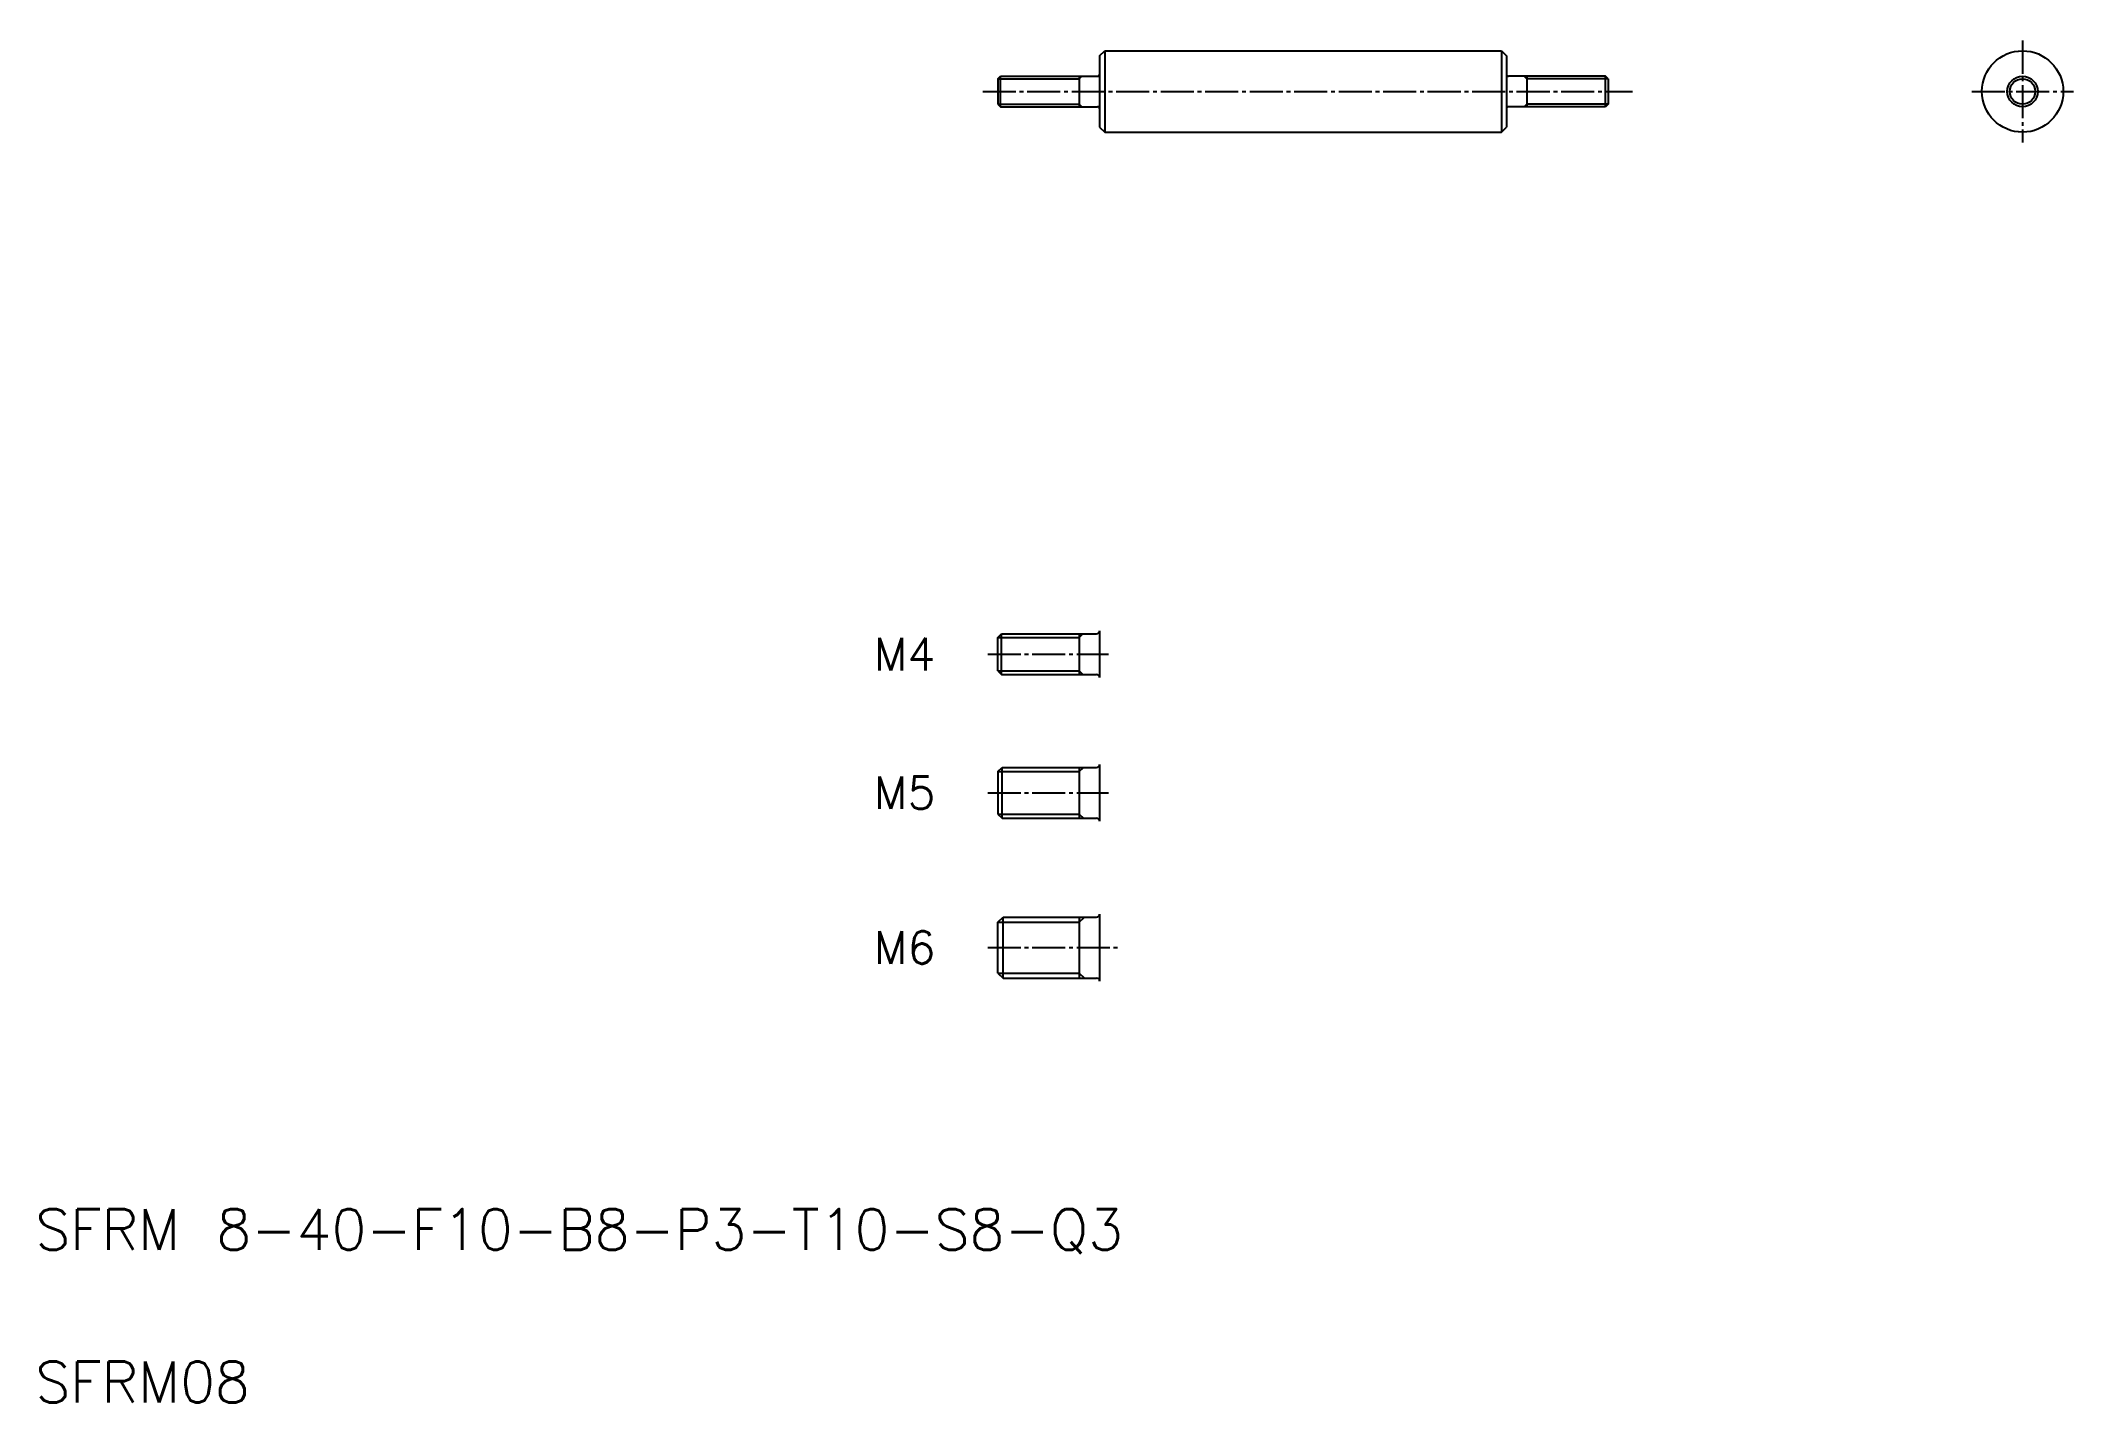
# Model space of a CAD drawing. Extents: x 11 to 210, y 10 to 144.
import ezdxf

# ---------------------------------------------------------------- set-up
doc = ezdxf.new("R2010")
doc.units = 0
doc.header["$LTSCALE"] = 0.25
doc.linetypes.add('CENTER', pattern=[17.5, 13, -1.5, 1.5, -1.5])
doc.layers.get('0').update_dxf_attribs({"linetype": 'CONTINUOUS'})
doc.layers.add('CENTER', color=1, linetype='CENTER')
doc.styles.get("Standard").update_dxf_attribs({"font": 'txt', "bigfont": 'BIGFONT'})

msp = doc.modelspace()

# ---------------------------------------------------------------- linework, layer by layer
at = {"color": 7, "linetype": 'CONTINUOUS'}
for p, q in [((114.64, 142.35), (115.14, 142.85)), ((114.64, 142.35), (114.64, 135.35)), ((115.14, 142.85), (154.14, 142.85)), ((115.14, 142.85), (115.14, 134.85)), ((154.14, 142.85), (154.14, 134.85)), ((154.14, 142.85), (154.64, 142.35)), ((154.64, 142.35), (154.64, 135.35)), ((104.64, 140.1), (104.89, 140.35)), ((104.89, 137.35), (104.89, 140.35)), ((104.89, 140.35), (114.44, 140.35)), ((112.64, 140.35), (112.64, 137.35)), ((164.39, 140.35), (154.84, 140.35)), ((156.64, 140.35), (156.64, 137.35)), ((164.39, 137.35), (164.39, 140.35)), ((164.64, 140.1), (164.39, 140.35)), ((104.64, 137.6), (104.89, 137.35)), ((104.89, 137.35), (114.44, 137.35)), ((164.39, 137.35), (154.84, 137.35)), ((164.64, 137.6), (164.39, 137.35)), ((114.64, 135.35), (115.14, 134.85)), ((115.14, 134.85), (154.14, 134.85)), ((154.14, 134.85), (154.64, 135.35)), ((104.64, 85.19), (104.99, 85.54)), ((104.99, 85.54), (114.34, 85.54)), ((104.99, 81.54), (104.99, 85.54)), ((112.64, 85.54), (112.64, 81.54)), ((104.64, 81.89), (104.99, 81.54)), ((104.99, 81.54), (114.34, 81.54)), ((104.64, 72.01), (105.04, 72.41)), ((105.04, 67.41), (105.04, 72.41)), ((105.04, 72.41), (114.34, 72.41)), ((112.64, 72.41), (112.64, 67.41)), ((104.64, 67.81), (105.04, 67.41)), ((105.04, 67.41), (114.34, 67.41)), ((104.64, 57.2), (105.14, 57.7)), ((105.14, 51.7), (105.14, 57.7)), ((105.14, 57.7), (114.34, 57.7)), ((112.64, 57.7), (112.64, 51.7)), ((104.64, 52.2), (105.14, 51.7)), ((105.14, 51.7), (114.34, 51.7))]:
    msp.add_line(p, q, dxfattribs=at)
for p, q in [((104.64, 140.1), (104.64, 137.6)), ((154.64, 140.6), (154.64, 140.6)), ((164.64, 140.1), (164.64, 137.6)), ((154.64, 138.85), (154.64, 138.85)), ((104.64, 81.89), (104.64, 85.19)), ((114.64, 85.84), (114.64, 81.24)), ((104.64, 72.01), (104.64, 67.81)), ((114.64, 72.71), (114.64, 67.11)), ((114.64, 58), (114.64, 51.4)), ((104.64, 52.2), (104.64, 57.2))]:
    msp.add_line(p, q)
at = {"color": 3, "linetype": 'CONTINUOUS'}
for p, q in [((104.64, 140.1), (112.64, 140.1)), ((112.64, 140.1), (112.89, 140.35)), ((156.64, 140.1), (156.39, 140.35)), ((164.64, 140.1), (156.64, 140.1)), ((104.64, 137.6), (112.64, 137.6)), ((112.64, 137.6), (112.89, 137.35)), ((156.64, 137.6), (156.39, 137.35)), ((164.64, 137.6), (156.64, 137.6)), ((104.64, 85.19), (112.64, 85.19)), ((112.64, 85.19), (112.99, 85.54)), ((104.64, 81.89), (112.64, 81.89)), ((112.64, 81.89), (112.99, 81.54)), ((104.64, 72.01), (112.64, 72.01)), ((112.64, 72.01), (113.04, 72.41)), ((104.64, 67.81), (112.64, 67.81)), ((112.64, 67.81), (113.04, 67.41)), ((104.64, 57.2), (112.64, 57.2)), ((112.64, 57.2), (113.14, 57.7)), ((104.64, 52.2), (112.64, 52.2)), ((112.64, 52.2), (113.14, 51.7))]:
    msp.add_line(p, q, dxfattribs=at)
at = {"color": 7, "linetype": 'CONTINUOUS'}
for radius in [4, 1.5]:
    msp.add_circle((205.38, 138.85), radius, dxfattribs=at)
at = {"color": 3, "linetype": 'CONTINUOUS'}
msp.add_circle((205.38, 138.85), 1.25, dxfattribs=at)
at = {"color": 7, "linetype": 'CONTINUOUS'}
for centre, radius, start, end in [((114.44, 140.55), 0.2, 270, 0), ((154.84, 140.55), 0.2, 180, 270), ((114.44, 137.15), 0.2, 0, 90), ((154.84, 137.15), 0.2, 90, 180), ((114.34, 85.84), 0.3, 270, 0), ((114.34, 81.24), 0.3, 0, 90), ((114.34, 72.71), 0.3, 270, 0), ((114.34, 67.11), 0.3, 0, 90), ((114.34, 58), 0.3, 270, 0), ((114.34, 51.4), 0.3, 0, 90)]:
    msp.add_arc(centre, radius, start, end, dxfattribs=at)
at = {"layer": 'CENTER', "color": 1, "linetype": 'CENTER'}
for p, q in [((205.38, 143.85), (205.38, 133.85)), ((103.14, 138.85), (167.03, 138.85)), ((200.38, 138.85), (210.38, 138.85)), ((103.63, 83.54), (115.51, 83.54)), ((103.63, 69.91), (115.51, 69.91)), ((103.63, 54.7), (116.66, 54.7))]:
    msp.add_line(p, q, dxfattribs=at)

# ---------------------------------------------------------------- texts
for s, height, p in [('M4', 3.2, (92.45, 81.95)), ('M5', 3.2, (92.45, 68.33)), ('M6', 3.2, (92.45, 53.11)), ('SFRM 8-40-F10-B8-P3-T10-S8-Q3', 4, (10, 25)), ('SFRM08', 4, (10, 10))]:
    msp.add_text(s, height=height).set_placement(p)

doc.saveas('drawing.dxf')
